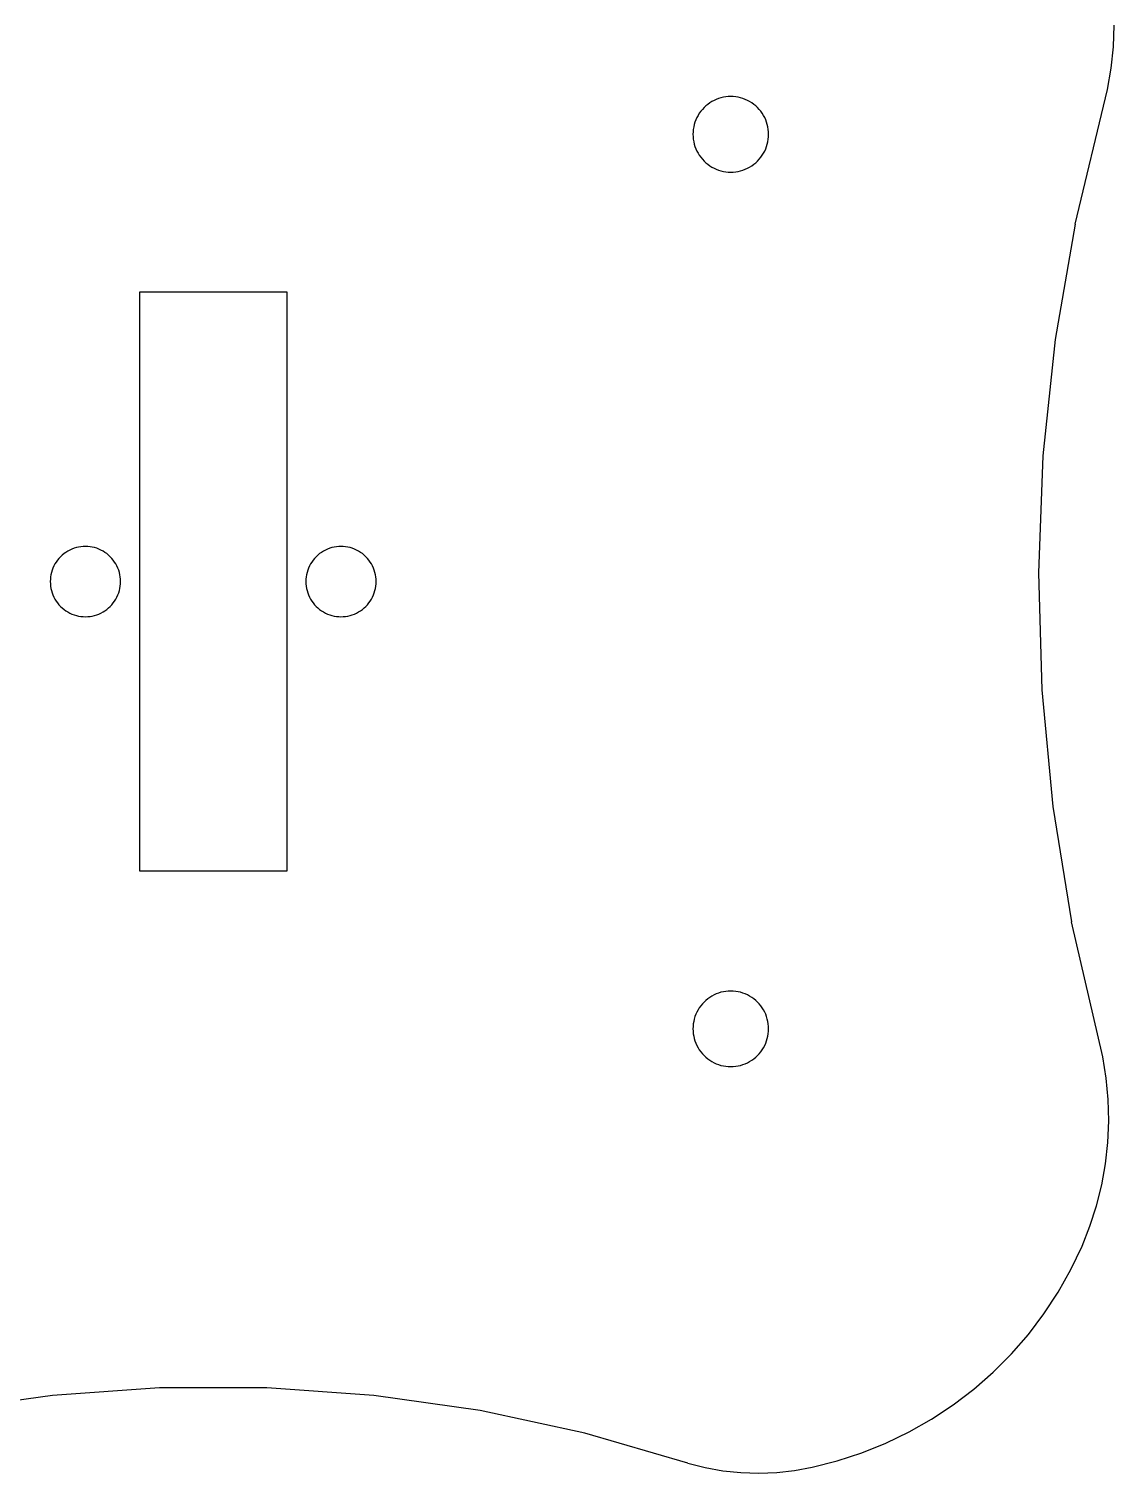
# Model space of a CAD drawing. Extents: x -22.3 to 21.7, y -13.4 to 13.4.
# Drawn here: x 5.109 to 7.116, y -9.896 to -7.226 of the extents above; entities that cross this region are included whole.
import ezdxf

# ---------------------------------------------------------------- set-up
doc = ezdxf.new("R2010")
doc.units = 0
doc.header["$MEASUREMENT"] = 0
doc.layers.get('0').update_dxf_attribs({"linetype": 'CONTINUOUS'})

msp = doc.modelspace()

# ---------------------------------------------------------------- linework, layer by layer
for p, q in [((7.1142, -7.2594), (7.1156, -7.2195)), ((7.1102, -7.2991), (7.1142, -7.2594)), ((7.1035, -7.3384), (7.1102, -7.2991)), ((7.0433, -7.5875), (7.1035, -7.3384)), ((6.3644, -7.3659), (6.3608, -7.3688)), ((6.3681, -7.3632), (6.3644, -7.3659)), ((6.372, -7.3608), (6.3681, -7.3632)), ((6.376, -7.3586), (6.372, -7.3608)), ((6.3802, -7.3567), (6.376, -7.3586)), ((6.3844, -7.3551), (6.3802, -7.3567)), ((6.3888, -7.3538), (6.3844, -7.3551)), ((6.3933, -7.3528), (6.3888, -7.3538)), ((6.3978, -7.352), (6.3933, -7.3528)), ((6.4023, -7.3516), (6.3978, -7.352)), ((6.4069, -7.3514), (6.4023, -7.3516)), ((6.4115, -7.3516), (6.4069, -7.3514)), ((6.416, -7.352), (6.4115, -7.3516)), ((6.4205, -7.3528), (6.416, -7.352)), ((6.425, -7.3538), (6.4205, -7.3528)), ((6.4294, -7.3551), (6.425, -7.3538)), ((6.4336, -7.3567), (6.4294, -7.3551)), ((6.4378, -7.3586), (6.4336, -7.3567)), ((6.4418, -7.3608), (6.4378, -7.3586)), ((6.4457, -7.3632), (6.4418, -7.3608)), ((6.4494, -7.3659), (6.4457, -7.3632)), ((6.453, -7.3688), (6.4494, -7.3659)), ((6.3423, -7.3946), (6.3407, -7.3988)), ((6.3442, -7.3904), (6.3423, -7.3946)), ((6.3464, -7.3864), (6.3442, -7.3904)), ((6.3488, -7.3825), (6.3464, -7.3864)), ((6.3515, -7.3788), (6.3488, -7.3825)), ((6.3544, -7.3752), (6.3515, -7.3788)), ((6.3575, -7.3719), (6.3544, -7.3752)), ((6.3608, -7.3688), (6.3575, -7.3719)), ((6.4563, -7.3719), (6.453, -7.3688)), ((6.4594, -7.3752), (6.4563, -7.3719)), ((6.4623, -7.3788), (6.4594, -7.3752)), ((6.465, -7.3825), (6.4623, -7.3788)), ((6.4674, -7.3864), (6.465, -7.3825)), ((6.4696, -7.3904), (6.4674, -7.3864)), ((6.4715, -7.3946), (6.4696, -7.3904)), ((6.4731, -7.3988), (6.4715, -7.3946)), ((6.3372, -7.4167), (6.337, -7.4213)), ((6.337, -7.4213), (6.3372, -7.4259)), ((6.3376, -7.4122), (6.3372, -7.4167)), ((6.3384, -7.4077), (6.3376, -7.4122)), ((6.3394, -7.4032), (6.3384, -7.4077)), ((6.3407, -7.3988), (6.3394, -7.4032)), ((6.4744, -7.4032), (6.4731, -7.3988)), ((6.4754, -7.4077), (6.4744, -7.4032)), ((6.4762, -7.4122), (6.4754, -7.4077)), ((6.4766, -7.4167), (6.4762, -7.4122)), ((6.4768, -7.4213), (6.4766, -7.4167)), ((6.4766, -7.4259), (6.4768, -7.4213)), ((6.3372, -7.4259), (6.3376, -7.4304)), ((6.3376, -7.4304), (6.3384, -7.4349)), ((6.3384, -7.4349), (6.3394, -7.4394)), ((6.3394, -7.4394), (6.3407, -7.4438)), ((6.3407, -7.4438), (6.3423, -7.4481)), ((6.3423, -7.4481), (6.3442, -7.4522)), ((6.4696, -7.4522), (6.4715, -7.4481)), ((6.4715, -7.4481), (6.4731, -7.4438)), ((6.4731, -7.4438), (6.4744, -7.4394)), ((6.4744, -7.4394), (6.4754, -7.4349)), ((6.4754, -7.4349), (6.4762, -7.4304)), ((6.4762, -7.4304), (6.4766, -7.4259)), ((6.3442, -7.4522), (6.3464, -7.4562)), ((6.3464, -7.4562), (6.3488, -7.4601)), ((6.3488, -7.4601), (6.3515, -7.4638)), ((6.3515, -7.4638), (6.3544, -7.4674)), ((6.3544, -7.4674), (6.3575, -7.4707)), ((6.3575, -7.4707), (6.3608, -7.4738)), ((6.3608, -7.4738), (6.3644, -7.4767)), ((6.4494, -7.4767), (6.453, -7.4738)), ((6.453, -7.4738), (6.4563, -7.4707)), ((6.4563, -7.4707), (6.4594, -7.4674)), ((6.4594, -7.4674), (6.4623, -7.4638)), ((6.4623, -7.4638), (6.465, -7.4601)), ((6.465, -7.4601), (6.4674, -7.4562)), ((6.4674, -7.4562), (6.4696, -7.4522)), ((6.3644, -7.4767), (6.3681, -7.4794)), ((6.3681, -7.4794), (6.372, -7.4818)), ((6.372, -7.4818), (6.376, -7.484)), ((6.376, -7.484), (6.3802, -7.4859)), ((6.3802, -7.4859), (6.3844, -7.4875)), ((6.3844, -7.4875), (6.3888, -7.4888)), ((6.3888, -7.4888), (6.3933, -7.4898)), ((6.3933, -7.4898), (6.3978, -7.4906)), ((6.3978, -7.4906), (6.4023, -7.491)), ((6.4023, -7.491), (6.4069, -7.4912)), ((6.4069, -7.4912), (6.4115, -7.491)), ((6.4115, -7.491), (6.416, -7.4906)), ((6.416, -7.4906), (6.4205, -7.4898)), ((6.4205, -7.4898), (6.425, -7.4888)), ((6.425, -7.4888), (6.4294, -7.4875)), ((6.4294, -7.4875), (6.4336, -7.4859)), ((6.4336, -7.4859), (6.4378, -7.484)), ((6.4378, -7.484), (6.4418, -7.4818)), ((6.4418, -7.4818), (6.4457, -7.4794)), ((6.4457, -7.4794), (6.4494, -7.4767)), ((7.0433, -7.5875), (7.0065, -7.8007)), ((5.3144, -7.7126), (5.586, -7.7126)), ((5.3144, -8.7835), (5.3144, -7.7126)), ((5.586, -7.7126), (5.586, -8.7835)), ((7.0065, -7.8007), (6.984, -8.0159)), ((6.984, -8.0159), (6.9757, -8.2321)), ((5.1779, -8.1941), (5.1744, -8.1965)), ((5.1815, -8.1918), (5.1779, -8.1941)), ((5.1853, -8.1898), (5.1815, -8.1918)), ((5.1891, -8.1881), (5.1853, -8.1898)), ((5.1931, -8.1866), (5.1891, -8.1881)), ((5.1972, -8.1853), (5.1931, -8.1866)), ((5.2013, -8.1844), (5.1972, -8.1853)), ((5.2055, -8.1837), (5.2013, -8.1844)), ((5.2097, -8.1833), (5.2055, -8.1837)), ((5.214, -8.1831), (5.2097, -8.1833)), ((5.2182, -8.1833), (5.214, -8.1831)), ((5.2225, -8.1837), (5.2182, -8.1833)), ((5.2267, -8.1844), (5.2225, -8.1837)), ((5.2308, -8.1853), (5.2267, -8.1844)), ((5.2349, -8.1866), (5.2308, -8.1853)), ((5.2388, -8.1881), (5.2349, -8.1866)), ((5.2427, -8.1898), (5.2388, -8.1881)), ((5.2465, -8.1918), (5.2427, -8.1898)), ((5.2501, -8.1941), (5.2465, -8.1918)), ((5.2535, -8.1965), (5.2501, -8.1941)), ((5.6503, -8.1941), (5.6469, -8.1965)), ((5.6539, -8.1918), (5.6503, -8.1941)), ((5.6577, -8.1898), (5.6539, -8.1918)), ((5.6616, -8.1881), (5.6577, -8.1898)), ((5.6655, -8.1866), (5.6616, -8.1881)), ((5.6696, -8.1853), (5.6655, -8.1866)), ((5.6738, -8.1844), (5.6696, -8.1853)), ((5.6779, -8.1837), (5.6738, -8.1844)), ((5.6822, -8.1833), (5.6779, -8.1837)), ((5.6864, -8.1831), (5.6822, -8.1833)), ((5.6907, -8.1833), (5.6864, -8.1831)), ((5.6949, -8.1837), (5.6907, -8.1833)), ((5.6991, -8.1844), (5.6949, -8.1837)), ((5.7032, -8.1853), (5.6991, -8.1844)), ((5.7073, -8.1866), (5.7032, -8.1853)), ((5.7113, -8.1881), (5.7073, -8.1866)), ((5.7152, -8.1898), (5.7113, -8.1881)), ((5.7189, -8.1918), (5.7152, -8.1898)), ((5.7225, -8.1941), (5.7189, -8.1918)), ((5.726, -8.1965), (5.7225, -8.1941)), ((5.1557, -8.2193), (5.154, -8.2232)), ((5.1577, -8.2156), (5.1557, -8.2193)), ((5.16, -8.212), (5.1577, -8.2156)), ((5.1624, -8.2085), (5.16, -8.212)), ((5.1651, -8.2052), (5.1624, -8.2085)), ((5.168, -8.2021), (5.1651, -8.2052)), ((5.1712, -8.1992), (5.168, -8.2021)), ((5.1744, -8.1965), (5.1712, -8.1992)), ((5.2568, -8.1992), (5.2535, -8.1965)), ((5.2599, -8.2021), (5.2568, -8.1992)), ((5.2628, -8.2052), (5.2599, -8.2021)), ((5.2655, -8.2085), (5.2628, -8.2052)), ((5.268, -8.212), (5.2655, -8.2085)), ((5.2702, -8.2156), (5.268, -8.212)), ((5.2722, -8.2193), (5.2702, -8.2156)), ((5.274, -8.2232), (5.2722, -8.2193)), ((5.6282, -8.2193), (5.6264, -8.2232)), ((5.6302, -8.2156), (5.6282, -8.2193)), ((5.6324, -8.212), (5.6302, -8.2156)), ((5.6349, -8.2085), (5.6324, -8.212)), ((5.6376, -8.2052), (5.6349, -8.2085)), ((5.6405, -8.2021), (5.6376, -8.2052)), ((5.6436, -8.1992), (5.6405, -8.2021)), ((5.6469, -8.1965), (5.6436, -8.1992)), ((5.7293, -8.1992), (5.726, -8.1965)), ((5.7324, -8.2021), (5.7293, -8.1992)), ((5.7353, -8.2052), (5.7324, -8.2021)), ((5.738, -8.2085), (5.7353, -8.2052)), ((5.7404, -8.212), (5.738, -8.2085)), ((5.7427, -8.2156), (5.7404, -8.212)), ((5.7447, -8.2193), (5.7427, -8.2156)), ((5.7464, -8.2232), (5.7447, -8.2193)), ((5.1492, -8.2438), (5.149, -8.2481)), ((5.149, -8.2481), (5.1492, -8.2523)), ((5.1496, -8.2396), (5.1492, -8.2438)), ((5.1503, -8.2354), (5.1496, -8.2396)), ((5.1512, -8.2313), (5.1503, -8.2354)), ((5.1525, -8.2272), (5.1512, -8.2313)), ((5.154, -8.2232), (5.1525, -8.2272)), ((5.2755, -8.2272), (5.274, -8.2232)), ((5.2767, -8.2313), (5.2755, -8.2272)), ((5.2777, -8.2354), (5.2767, -8.2313)), ((5.2784, -8.2396), (5.2777, -8.2354)), ((5.2788, -8.2438), (5.2784, -8.2396)), ((5.2789, -8.2481), (5.2788, -8.2438)), ((5.2788, -8.2523), (5.2789, -8.2481)), ((5.6216, -8.2438), (5.6215, -8.2481)), ((5.6215, -8.2481), (5.6216, -8.2523)), ((5.622, -8.2396), (5.6216, -8.2438)), ((5.6227, -8.2354), (5.622, -8.2396)), ((5.6237, -8.2313), (5.6227, -8.2354)), ((5.6249, -8.2272), (5.6237, -8.2313)), ((5.6264, -8.2232), (5.6249, -8.2272)), ((5.7479, -8.2272), (5.7464, -8.2232)), ((5.7492, -8.2313), (5.7479, -8.2272)), ((5.7501, -8.2354), (5.7492, -8.2313)), ((5.7508, -8.2396), (5.7501, -8.2354)), ((5.7512, -8.2438), (5.7508, -8.2396)), ((5.7514, -8.2481), (5.7512, -8.2438)), ((5.7512, -8.2523), (5.7514, -8.2481)), ((6.9757, -8.2321), (6.9818, -8.4484)), ((5.1492, -8.2523), (5.1496, -8.2566)), ((5.1496, -8.2566), (5.1503, -8.2608)), ((5.1503, -8.2608), (5.1512, -8.2649)), ((5.1512, -8.2649), (5.1525, -8.269)), ((5.1525, -8.269), (5.154, -8.2729)), ((5.154, -8.2729), (5.1557, -8.2768)), ((5.2722, -8.2768), (5.274, -8.2729)), ((5.274, -8.2729), (5.2755, -8.269)), ((5.2755, -8.269), (5.2767, -8.2649)), ((5.2767, -8.2649), (5.2777, -8.2608)), ((5.2777, -8.2608), (5.2784, -8.2566)), ((5.2784, -8.2566), (5.2788, -8.2523)), ((5.6216, -8.2523), (5.622, -8.2566)), ((5.622, -8.2566), (5.6227, -8.2608)), ((5.6227, -8.2608), (5.6237, -8.2649)), ((5.6237, -8.2649), (5.6249, -8.269)), ((5.6249, -8.269), (5.6264, -8.2729)), ((5.6264, -8.2729), (5.6282, -8.2768)), ((5.7447, -8.2768), (5.7464, -8.2729)), ((5.7464, -8.2729), (5.7479, -8.269)), ((5.7479, -8.269), (5.7492, -8.2649)), ((5.7492, -8.2649), (5.7501, -8.2608)), ((5.7501, -8.2608), (5.7508, -8.2566)), ((5.7508, -8.2566), (5.7512, -8.2523)), ((5.1557, -8.2768), (5.1577, -8.2806)), ((5.1577, -8.2806), (5.16, -8.2842)), ((5.16, -8.2842), (5.1624, -8.2876)), ((5.1624, -8.2876), (5.1651, -8.2909)), ((5.1651, -8.2909), (5.168, -8.294)), ((5.168, -8.294), (5.1712, -8.2969)), ((5.1712, -8.2969), (5.1744, -8.2996)), ((5.1744, -8.2996), (5.1779, -8.3021)), ((5.1779, -8.3021), (5.1815, -8.3043)), ((5.2465, -8.3043), (5.2501, -8.3021)), ((5.2501, -8.3021), (5.2535, -8.2996)), ((5.2535, -8.2996), (5.2568, -8.2969)), ((5.2568, -8.2969), (5.2599, -8.294)), ((5.2599, -8.294), (5.2628, -8.2909)), ((5.2628, -8.2909), (5.2655, -8.2876)), ((5.2655, -8.2876), (5.268, -8.2842)), ((5.268, -8.2842), (5.2702, -8.2806)), ((5.2702, -8.2806), (5.2722, -8.2768)), ((5.6282, -8.2768), (5.6302, -8.2806)), ((5.6302, -8.2806), (5.6324, -8.2842)), ((5.6324, -8.2842), (5.6349, -8.2876)), ((5.6349, -8.2876), (5.6376, -8.2909)), ((5.6376, -8.2909), (5.6405, -8.294)), ((5.6405, -8.294), (5.6436, -8.2969)), ((5.6436, -8.2969), (5.6469, -8.2996)), ((5.6469, -8.2996), (5.6503, -8.3021)), ((5.6503, -8.3021), (5.6539, -8.3043)), ((5.7189, -8.3043), (5.7225, -8.3021)), ((5.7225, -8.3021), (5.726, -8.2996)), ((5.726, -8.2996), (5.7293, -8.2969)), ((5.7293, -8.2969), (5.7324, -8.294)), ((5.7324, -8.294), (5.7353, -8.2909)), ((5.7353, -8.2909), (5.738, -8.2876)), ((5.738, -8.2876), (5.7404, -8.2842)), ((5.7404, -8.2842), (5.7427, -8.2806)), ((5.7427, -8.2806), (5.7447, -8.2768)), ((5.1815, -8.3043), (5.1853, -8.3063)), ((5.1853, -8.3063), (5.1891, -8.3081)), ((5.1891, -8.3081), (5.1931, -8.3096)), ((5.1931, -8.3096), (5.1972, -8.3108)), ((5.1972, -8.3108), (5.2013, -8.3118)), ((5.2013, -8.3118), (5.2055, -8.3125)), ((5.2055, -8.3125), (5.2097, -8.3129)), ((5.2097, -8.3129), (5.214, -8.313)), ((5.214, -8.313), (5.2182, -8.3129)), ((5.2182, -8.3129), (5.2225, -8.3125)), ((5.2225, -8.3125), (5.2267, -8.3118)), ((5.2267, -8.3118), (5.2308, -8.3108)), ((5.2308, -8.3108), (5.2349, -8.3096)), ((5.2349, -8.3096), (5.2388, -8.3081)), ((5.2388, -8.3081), (5.2427, -8.3063)), ((5.2427, -8.3063), (5.2465, -8.3043)), ((5.6539, -8.3043), (5.6577, -8.3063)), ((5.6577, -8.3063), (5.6616, -8.3081)), ((5.6616, -8.3081), (5.6655, -8.3096)), ((5.6655, -8.3096), (5.6696, -8.3108)), ((5.6696, -8.3108), (5.6738, -8.3118)), ((5.6738, -8.3118), (5.6779, -8.3125)), ((5.6779, -8.3125), (5.6822, -8.3129)), ((5.6822, -8.3129), (5.6864, -8.313)), ((5.6864, -8.313), (5.6907, -8.3129)), ((5.6907, -8.3129), (5.6949, -8.3125)), ((5.6949, -8.3125), (5.6991, -8.3118)), ((5.6991, -8.3118), (5.7032, -8.3108)), ((5.7032, -8.3108), (5.7073, -8.3096)), ((5.7073, -8.3096), (5.7113, -8.3081)), ((5.7113, -8.3081), (5.7152, -8.3063)), ((5.7152, -8.3063), (5.7189, -8.3043)), ((6.9818, -8.4484), (7.0023, -8.6638)), ((7.0023, -8.6638), (7.037, -8.8774)), ((5.586, -8.7835), (5.3144, -8.7835)), ((7.0947, -9.1269), (7.037, -8.8774)), ((6.3608, -9.0223), (6.3575, -9.0254)), ((6.3644, -9.0194), (6.3608, -9.0223)), ((6.3681, -9.0167), (6.3644, -9.0194)), ((6.372, -9.0143), (6.3681, -9.0167)), ((6.376, -9.0122), (6.372, -9.0143)), ((6.3802, -9.0103), (6.376, -9.0122)), ((6.3844, -9.0087), (6.3802, -9.0103)), ((6.3888, -9.0074), (6.3844, -9.0087)), ((6.3933, -9.0063), (6.3888, -9.0074)), ((6.3978, -9.0056), (6.3933, -9.0063)), ((6.4023, -9.0051), (6.3978, -9.0056)), ((6.4069, -9.005), (6.4023, -9.0051)), ((6.4115, -9.0051), (6.4069, -9.005)), ((6.416, -9.0056), (6.4115, -9.0051)), ((6.4205, -9.0063), (6.416, -9.0056)), ((6.425, -9.0074), (6.4205, -9.0063)), ((6.4294, -9.0087), (6.425, -9.0074)), ((6.4336, -9.0103), (6.4294, -9.0087)), ((6.4378, -9.0122), (6.4336, -9.0103)), ((6.4418, -9.0143), (6.4378, -9.0122)), ((6.4457, -9.0167), (6.4418, -9.0143)), ((6.4494, -9.0194), (6.4457, -9.0167)), ((6.453, -9.0223), (6.4494, -9.0194)), ((6.4563, -9.0254), (6.453, -9.0223)), ((6.3423, -9.0481), (6.3407, -9.0524)), ((6.3442, -9.0439), (6.3423, -9.0481)), ((6.3464, -9.0399), (6.3442, -9.0439)), ((6.3488, -9.036), (6.3464, -9.0399)), ((6.3515, -9.0323), (6.3488, -9.036)), ((6.3544, -9.0288), (6.3515, -9.0323)), ((6.3575, -9.0254), (6.3544, -9.0288)), ((6.4594, -9.0288), (6.4563, -9.0254)), ((6.4623, -9.0323), (6.4594, -9.0288)), ((6.465, -9.036), (6.4623, -9.0323)), ((6.4674, -9.0399), (6.465, -9.036)), ((6.4696, -9.0439), (6.4674, -9.0399)), ((6.4715, -9.0481), (6.4696, -9.0439)), ((6.4731, -9.0524), (6.4715, -9.0481)), ((6.3372, -9.0703), (6.337, -9.0749)), ((6.337, -9.0749), (6.3372, -9.0794)), ((6.3376, -9.0657), (6.3372, -9.0703)), ((6.3384, -9.0612), (6.3376, -9.0657)), ((6.3394, -9.0568), (6.3384, -9.0612)), ((6.3407, -9.0524), (6.3394, -9.0568)), ((6.4744, -9.0568), (6.4731, -9.0524)), ((6.4754, -9.0612), (6.4744, -9.0568)), ((6.4762, -9.0657), (6.4754, -9.0612)), ((6.4766, -9.0703), (6.4762, -9.0657)), ((6.4768, -9.0749), (6.4766, -9.0703)), ((6.4766, -9.0794), (6.4768, -9.0749)), ((6.3372, -9.0794), (6.3376, -9.084)), ((6.3376, -9.084), (6.3384, -9.0885)), ((6.3384, -9.0885), (6.3394, -9.0929)), ((6.3394, -9.0929), (6.3407, -9.0973)), ((6.3407, -9.0973), (6.3423, -9.1016)), ((6.3423, -9.1016), (6.3442, -9.1058)), ((6.4696, -9.1058), (6.4715, -9.1016)), ((6.4715, -9.1016), (6.4731, -9.0973)), ((6.4731, -9.0973), (6.4744, -9.0929)), ((6.4744, -9.0929), (6.4754, -9.0885)), ((6.4754, -9.0885), (6.4762, -9.084)), ((6.4762, -9.084), (6.4766, -9.0794)), ((6.3442, -9.1058), (6.3464, -9.1098)), ((6.3464, -9.1098), (6.3488, -9.1137)), ((6.3488, -9.1137), (6.3515, -9.1174)), ((6.3515, -9.1174), (6.3544, -9.1209)), ((6.3544, -9.1209), (6.3575, -9.1243)), ((6.3575, -9.1243), (6.3608, -9.1274)), ((6.3608, -9.1274), (6.3644, -9.1303)), ((6.3644, -9.1303), (6.3681, -9.133)), ((6.4457, -9.133), (6.4494, -9.1303)), ((6.4494, -9.1303), (6.453, -9.1274)), ((6.453, -9.1274), (6.4563, -9.1243)), ((6.4563, -9.1243), (6.4594, -9.1209)), ((6.4594, -9.1209), (6.4623, -9.1174)), ((6.4623, -9.1174), (6.465, -9.1137)), ((6.465, -9.1137), (6.4674, -9.1098)), ((6.4674, -9.1098), (6.4696, -9.1058)), ((7.101, -9.1661), (7.0947, -9.1269)), ((6.3681, -9.133), (6.372, -9.1354)), ((6.372, -9.1354), (6.376, -9.1375)), ((6.376, -9.1375), (6.3802, -9.1394)), ((6.3802, -9.1394), (6.3844, -9.141)), ((6.3844, -9.141), (6.3888, -9.1424)), ((6.3888, -9.1424), (6.3933, -9.1434)), ((6.3933, -9.1434), (6.3978, -9.1441)), ((6.3978, -9.1441), (6.4023, -9.1446)), ((6.4023, -9.1446), (6.4069, -9.1447)), ((6.4069, -9.1447), (6.4115, -9.1446)), ((6.4115, -9.1446), (6.416, -9.1441)), ((6.416, -9.1441), (6.4205, -9.1434)), ((6.4205, -9.1434), (6.425, -9.1424)), ((6.425, -9.1424), (6.4294, -9.141)), ((6.4294, -9.141), (6.4336, -9.1394)), ((6.4336, -9.1394), (6.4378, -9.1375)), ((6.4378, -9.1375), (6.4418, -9.1354)), ((6.4418, -9.1354), (6.4457, -9.133)), ((7.1046, -9.2056), (7.101, -9.1661)), ((7.1056, -9.2453), (7.1046, -9.2056)), ((7.104, -9.285), (7.1056, -9.2453)), ((7.0996, -9.3245), (7.104, -9.285)), ((7.0926, -9.3636), (7.0996, -9.3245)), ((7.083, -9.4022), (7.0926, -9.3636)), ((7.0709, -9.44), (7.083, -9.4022)), ((7.0562, -9.4769), (7.0709, -9.44)), ((7.0356, -9.52), (7.0562, -9.4769)), ((7.0121, -9.5616), (7.0356, -9.52)), ((6.9859, -9.6016), (7.0121, -9.5616)), ((6.957, -9.6397), (6.9859, -9.6016)), ((6.9256, -9.6758), (6.957, -9.6397)), ((6.8919, -9.7096), (6.9256, -9.6758)), ((6.856, -9.7412), (6.8919, -9.7096)), ((5.3511, -9.7385), (5.1533, -9.7526)), ((5.5493, -9.7385), (5.3511, -9.7385)), ((5.7471, -9.7526), (5.5493, -9.7385)), ((6.818, -9.7702), (6.856, -9.7412)), ((5.1533, -9.7526), (4.957, -9.7806)), ((5.9434, -9.7806), (5.7471, -9.7526)), ((6.7782, -9.7966), (6.818, -9.7702)), ((6.1372, -9.8226), (5.9434, -9.7806)), ((6.7366, -9.8202), (6.7782, -9.7966)), ((6.3275, -9.8781), (6.1372, -9.8226)), ((6.6936, -9.841), (6.7366, -9.8202)), ((6.6492, -9.8589), (6.6936, -9.841)), ((6.3275, -9.8781), (6.3597, -9.8861)), ((6.5575, -9.8854), (6.6038, -9.8737)), ((6.6038, -9.8737), (6.6492, -9.8589)), ((6.3597, -9.8861), (6.3924, -9.8918)), ((6.3924, -9.8918), (6.4255, -9.8952)), ((6.4255, -9.8952), (6.4586, -9.8962)), ((6.4586, -9.8962), (6.4918, -9.895)), ((6.4918, -9.895), (6.5248, -9.8914)), ((6.5248, -9.8914), (6.5575, -9.8854))]:
    msp.add_line(p, q)

doc.saveas('drawing.dxf')
